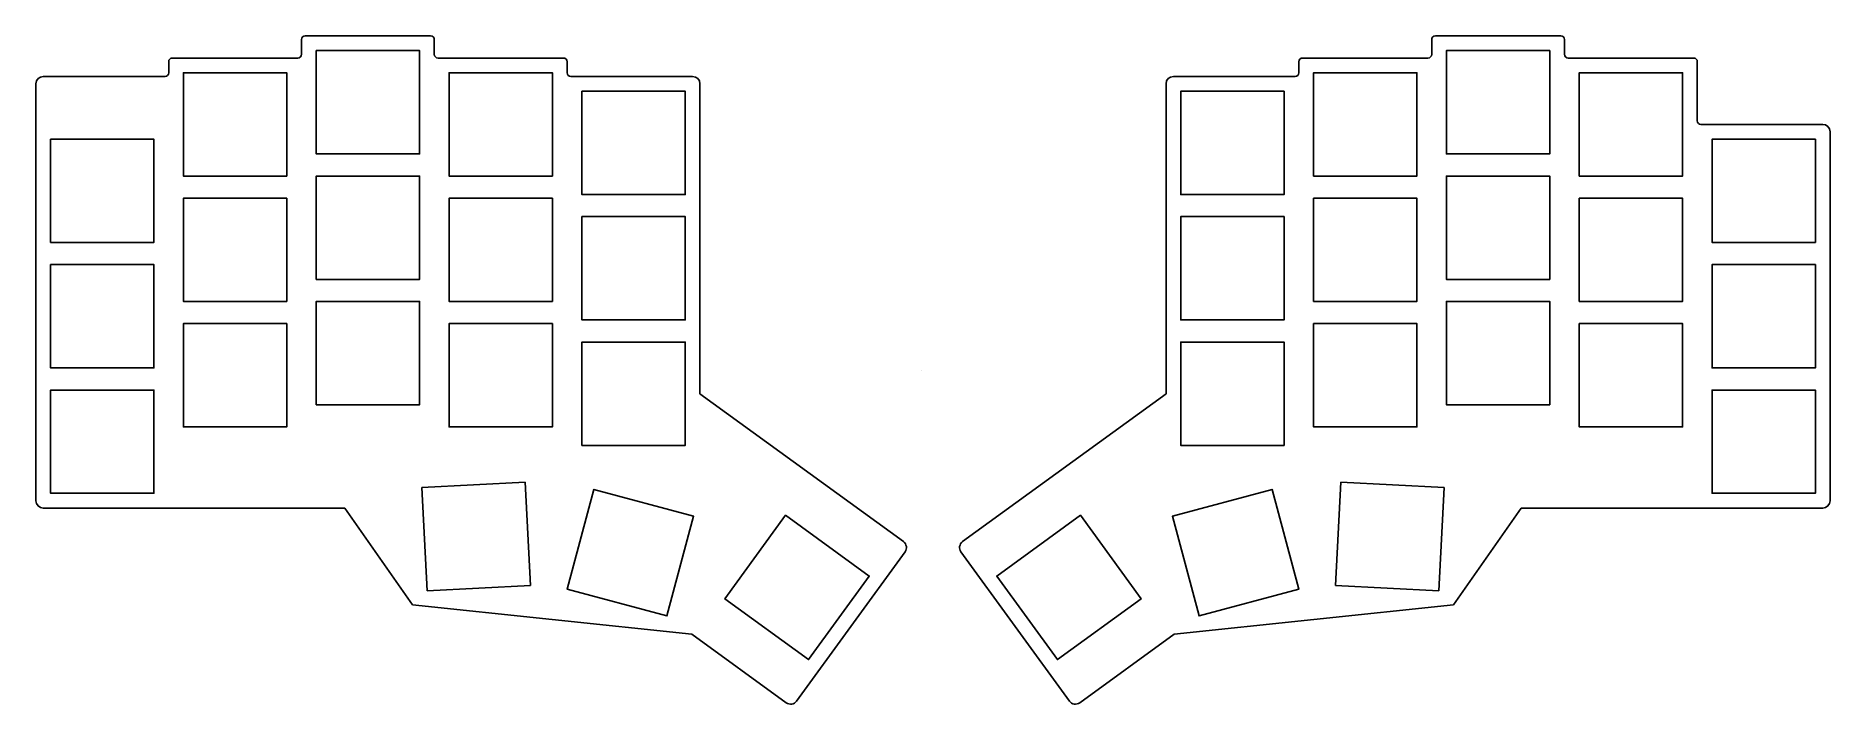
# Model space of a CAD drawing. Extents: x 2 to 246, y -57 to 34.
import ezdxf

# ---------------------------------------------------------------- set-up
doc = ezdxf.new("R2010")
doc.units = 0
doc.layers.get('0').update_dxf_attribs({"linetype": 'CONTINUOUS'})

msp = doc.modelspace()

# ---------------------------------------------------------------- linework, layer by layer
at = {"color": 7}
for points in [[(38.349967, 31.158178), (38.349967, 33.158178)], [(38.349967, 33.158178), (38.349967, 31.158178)], [(38.849967, 33.658177), (55.849961, 33.658177)], [(55.849961, 33.658177), (38.849967, 33.658177)], [(56.34996, 33.158178), (56.34996, 31.158178)], [(56.34996, 31.158178), (56.34996, 33.158178)], [(191.524934, 33.158178), (191.524934, 31.158178)], [(191.524934, 33.158178), (191.524934, 31.158178)], [(209.024928, 33.658177), (192.024933, 33.658177)], [(209.024928, 33.658177), (192.024933, 33.658177)], [(209.524927, 31.158178), (209.524927, 33.158178)], [(209.524927, 31.158178), (209.524927, 33.158178)], [(20.349973, 28.658179), (20.349973, 30.158179)], [(20.349973, 30.158179), (20.349973, 28.658179)], [(20.849973, 30.658178), (37.849967, 30.658178)], [(37.849967, 30.658178), (20.849973, 30.658178)], [(56.84996, 30.658178), (73.849954, 30.658178)], [(73.849954, 30.658178), (56.84996, 30.658178)], [(74.349954, 30.158179), (74.349954, 28.658179)], [(74.349954, 28.658179), (74.349954, 30.158179)], [(173.52494, 30.158179), (173.52494, 28.658179)], [(173.52494, 30.158179), (173.52494, 28.658179)], [(191.024934, 30.658178), (174.02494, 30.658178)], [(191.024934, 30.658178), (174.02494, 30.658178)], [(227.024921, 30.658178), (210.024927, 30.658178)], [(227.024921, 30.658178), (210.024927, 30.658178)], [(227.524921, 22.158181), (227.524921, 30.158179)], [(227.524921, 22.158181), (227.524921, 30.158179)], [(2.349979, -29.341801), (2.349979, 27.15818)], [(2.349979, 27.15818), (2.349979, -29.341801)], [(3.349979, 28.158179), (19.849973, 28.158179)], [(19.849973, 28.158179), (3.349979, 28.158179)], [(74.849954, 28.158179), (91.349948, 28.158179)], [(91.349948, 28.158179), (74.849954, 28.158179)], [(92.349948, 27.15818), (92.349948, -14.847646)], [(119.923438, -34.880999), (92.349948, -14.847646), (92.349948, 27.15818)], [(155.524946, 27.15818), (155.524946, -14.847646), (127.951456, -34.880999)], [(155.524946, 27.15818), (155.524946, -14.847646)], [(173.02494, 28.158179), (156.524946, 28.158179)], [(173.02494, 28.158179), (156.524946, 28.158179)], [(244.524915, 21.658182), (228.024921, 21.658182)], [(244.524915, 21.658182), (228.024921, 21.658182)], [(245.524915, -29.341801), (245.524915, 20.658182)], [(245.524915, -29.341801), (245.524915, 20.658182)], [(119.923438, -34.880999), (92.349948, -14.847646)], [(127.951456, -34.880999), (155.524946, -14.847646)], [(3.349979, -30.3418), (44.213365, -30.3418)], [(3.349979, -30.3418), (44.213365, -30.3418), (53.396562, -43.456696), (91.270748, -47.437394), (104.053244, -56.724391)], [(53.396562, -43.456696), (44.213365, -30.3418)], [(143.82165, -56.724391), (156.604146, -47.437394), (194.478333, -43.456696), (203.661529, -30.3418), (244.524915, -30.3418)], [(194.478333, -43.456696), (203.661529, -30.3418)], [(244.524915, -30.3418), (203.661529, -30.3418)], [(120.144678, -36.277798), (105.450043, -56.503191)], [(105.450043, -56.503191), (120.144678, -36.277798)], [(127.730216, -36.277798), (142.424851, -56.503191)], [(127.730216, -36.277798), (142.424851, -56.503191)], [(91.270748, -47.437394), (53.396562, -43.456696)], [(156.604146, -47.437394), (194.478333, -43.456696)], [(104.053244, -56.724391), (91.270748, -47.437394)], [(143.82165, -56.724391), (156.604146, -47.437394)]]:
    msp.add_lwpolyline(points, dxfattribs=at)
for points in [[(40.349966, 31.658178), (54.349961, 31.658178), (54.349961, 17.658183), (40.349966, 17.658183)], [(54.349961, 31.658178), (54.349961, 17.658183), (40.349966, 17.658183), (40.349966, 31.658178)], [(207.524928, 31.658178), (193.524933, 31.658178), (193.524933, 17.658183), (207.524928, 17.658183)], [(207.524928, 17.658183), (207.524928, 31.658178), (193.524933, 31.658178), (193.524933, 17.658183)], [(22.349972, 28.658179), (36.349967, 28.658179), (36.349967, 14.658184), (22.349972, 14.658184)], [(36.349967, 28.658179), (36.349967, 14.658184), (22.349972, 14.658184), (22.349972, 28.658179)], [(58.34996, 28.658179), (72.349955, 28.658179), (72.349955, 14.658184), (58.34996, 14.658184)], [(72.349955, 28.658179), (72.349955, 14.658184), (58.34996, 14.658184), (58.34996, 28.658179)], [(189.524934, 28.658179), (175.524939, 28.658179), (175.524939, 14.658184), (189.524934, 14.658184)], [(189.524934, 14.658184), (189.524934, 28.658179), (175.524939, 28.658179), (175.524939, 14.658184)], [(225.524922, 28.658179), (211.524927, 28.658179), (211.524927, 14.658184), (225.524922, 14.658184)], [(225.524922, 14.658184), (225.524922, 28.658179), (211.524927, 28.658179), (211.524927, 14.658184)], [(76.349954, 26.15818), (90.349949, 26.15818), (90.349949, 12.158185), (76.349954, 12.158185)], [(90.349949, 26.15818), (90.349949, 12.158185), (76.349954, 12.158185), (76.349954, 26.15818)], [(171.524941, 26.15818), (157.524945, 26.15818), (157.524945, 12.158185), (171.524941, 12.158185)], [(171.524941, 12.158185), (171.524941, 26.15818), (157.524945, 26.15818), (157.524945, 12.158185)], [(4.349978, 19.658182), (18.349974, 19.658182), (18.349974, 5.658187), (4.349978, 5.658187)], [(18.349974, 19.658182), (18.349974, 5.658187), (4.349978, 5.658187), (4.349978, 19.658182)], [(243.524916, 19.658182), (229.52492, 19.658182), (229.52492, 5.658187), (243.524916, 5.658187)], [(243.524916, 5.658187), (243.524916, 19.658182), (229.52492, 19.658182), (229.52492, 5.658187)], [(40.349966, 14.658184), (54.349961, 14.658184), (54.349961, 0.658189), (40.349966, 0.658189)], [(54.349961, 14.658184), (54.349961, 0.658189), (40.349966, 0.658189), (40.349966, 14.658184)], [(207.524928, 14.658184), (193.524933, 14.658184), (193.524933, 0.658189), (207.524928, 0.658189)], [(207.524928, 0.658189), (207.524928, 14.658184), (193.524933, 14.658184), (193.524933, 0.658189)], [(22.349972, 11.658185), (36.349967, 11.658185), (36.349967, -2.3418), (22.349972, -2.3418)], [(36.349967, 11.658185), (36.349967, -2.3418), (22.349972, -2.3418), (22.349972, 11.658185)], [(58.34996, 11.658185), (72.349955, 11.658185), (72.349955, -2.3418), (58.34996, -2.3418)], [(72.349955, 11.658185), (72.349955, -2.3418), (58.34996, -2.3418), (58.34996, 11.658185)], [(189.524934, 11.658185), (175.524939, 11.658185), (175.524939, -2.3418), (189.524934, -2.3418)], [(189.524934, -2.3418), (189.524934, 11.658185), (175.524939, 11.658185), (175.524939, -2.3418)], [(225.524922, 11.658185), (211.524927, 11.658185), (211.524927, -2.3418), (225.524922, -2.3418)], [(225.524922, -2.3418), (225.524922, 11.658185), (211.524927, 11.658185), (211.524927, -2.3418)], [(76.349954, 9.158186), (90.349949, 9.158186), (90.349949, -4.841799), (76.349954, -4.841799)], [(90.349949, 9.158186), (90.349949, -4.841799), (76.349954, -4.841799), (76.349954, 9.158186)], [(171.524941, 9.158186), (157.524945, 9.158186), (157.524945, -4.841799), (171.524941, -4.841799)], [(171.524941, -4.841799), (171.524941, 9.158186), (157.524945, 9.158186), (157.524945, -4.841799)], [(4.349978, 2.658188), (18.349974, 2.658188), (18.349974, -11.341802), (4.349978, -11.341802)], [(18.349974, 2.658188), (18.349974, -11.341802), (4.349978, -11.341802), (4.349978, 2.658188)], [(243.524916, 2.658188), (229.52492, 2.658188), (229.52492, -11.341802), (243.524916, -11.341802)], [(243.524916, -11.341802), (243.524916, 2.658188), (229.52492, 2.658188), (229.52492, -11.341802)], [(40.349966, -2.3418), (54.349961, -2.3418), (54.349961, -16.341795), (40.349966, -16.341795)], [(54.349961, -2.3418), (54.349961, -16.341795), (40.349966, -16.341795), (40.349966, -2.3418)], [(207.524928, -2.3418), (193.524933, -2.3418), (193.524933, -16.341795), (207.524928, -16.341795)], [(207.524928, -16.341795), (207.524928, -2.3418), (193.524933, -2.3418), (193.524933, -16.341795)], [(22.349972, -5.341799), (36.349967, -5.341799), (36.349967, -19.341794), (22.349972, -19.341794)], [(36.349967, -5.341799), (36.349967, -19.341794), (22.349972, -19.341794), (22.349972, -5.341799)], [(58.34996, -5.341799), (72.349955, -5.341799), (72.349955, -19.341794), (58.34996, -19.341794)], [(72.349955, -5.341799), (72.349955, -19.341794), (58.34996, -19.341794), (58.34996, -5.341799)], [(189.524934, -5.341799), (175.524939, -5.341799), (175.524939, -19.341794), (189.524934, -19.341794)], [(189.524934, -19.341794), (189.524934, -5.341799), (175.524939, -5.341799), (175.524939, -19.341794)], [(225.524922, -5.341799), (211.524927, -5.341799), (211.524927, -19.341794), (225.524922, -19.341794)], [(225.524922, -19.341794), (225.524922, -5.341799), (211.524927, -5.341799), (211.524927, -19.341794)], [(76.349954, -7.841798), (90.349949, -7.841798), (90.349949, -21.841803), (76.349954, -21.841803)], [(90.349949, -7.841798), (90.349949, -21.841803), (76.349954, -21.841803), (76.349954, -7.841798)], [(171.524941, -7.841798), (157.524945, -7.841798), (157.524945, -21.841803), (171.524941, -21.841803)], [(171.524941, -21.841803), (171.524941, -7.841798), (157.524945, -7.841798), (157.524945, -21.841803)], [(122.349958, -11.628607), (122.349958, -11.628607), (122.349958, -11.628607), (122.349958, -11.628607), (122.349958, -11.628607), (122.349958, -11.628607), (122.349958, -11.628607), (122.349958, -11.628607), (122.349958, -11.628607), (122.349958, -11.628607), (122.349958, -11.628607), (122.349958, -11.628607), (122.349958, -11.628607), (122.349958, -11.628607), (122.349958, -11.628607), (122.349958, -11.628607), (122.349958, -11.628607), (122.349958, -11.628607), (122.349958, -11.628607), (122.349958, -11.628607), (122.349958, -11.628607), (122.349958, -11.628607), (122.349958, -11.628607), (122.349958, -11.628607), (122.349958, -11.628607), (122.349958, -11.628607), (122.349958, -11.628607), (122.349958, -11.628607), (122.349958, -11.628607), (122.349958, -11.628607), (122.349958, -11.628607), (122.349958, -11.628607), (122.349958, -11.628607), (122.349958, -11.628607), (122.349958, -11.628607), (122.349958, -11.628607), (122.349958, -11.628607), (122.349958, -11.628607), (122.349958, -11.628607), (122.349958, -11.628607), (122.349958, -11.628607), (122.349958, -11.628607), (122.349958, -11.628607), (122.349958, -11.628607), (122.349958, -11.628607), (122.349958, -11.628607), (122.349958, -11.628607), (122.349958, -11.628607), (122.349958, -11.628607), (122.349958, -11.628607), (122.349958, -11.628607), (122.349958, -11.628607), (122.349958, -11.628607), (122.349958, -11.628607), (122.349958, -11.628607), (122.349958, -11.628607), (122.349958, -11.628607), (122.349958, -11.628607), (122.349958, -11.628607), (122.349958, -11.628607), (122.349958, -11.628607), (122.349958, -11.628607), (122.349958, -11.628607), (122.349958, -11.628607), (122.349958, -11.628607), (122.349958, -11.628607), (122.349958, -11.628607), (122.349958, -11.628607), (122.349958, -11.628607), (122.349958, -11.628607), (122.349958, -11.628607), (122.349958, -11.628607), (122.349958, -11.628607), (122.349958, -11.628607), (122.349958, -11.628607), (122.349958, -11.628607), (122.349958, -11.628607), (122.349958, -11.628607), (122.349958, -11.628607), (122.349958, -11.628607), (122.349958, -11.628607), (122.349958, -11.628607), (122.349958, -11.628607), (122.349958, -11.628607), (122.349958, -11.628607), (122.349958, -11.628607), (122.349958, -11.628607), (122.349958, -11.628607), (122.349958, -11.628607), (122.349958, -11.628607), (122.349958, -11.628607), (122.349958, -11.628607), (122.349958, -11.628607), (122.349958, -11.628607), (122.349958, -11.628607), (122.349958, -11.628607), (122.349958, -11.628607), (122.349958, -11.628607), (122.349958, -11.628607), (122.349958, -11.628607), (122.349958, -11.628607), (122.349958, -11.628607), (122.349958, -11.628607), (122.349958, -11.628607), (122.349958, -11.628607), (122.349958, -11.628607), (122.349958, -11.628607), (122.349958, -11.628607), (122.349958, -11.628607), (122.349958, -11.628607), (122.349958, -11.628607), (122.349958, -11.628607), (122.349958, -11.628607), (122.349958, -11.628607), (122.349958, -11.628607), (122.349958, -11.628607), (122.349958, -11.628607), (122.349958, -11.628607), (122.349958, -11.628607), (122.349958, -11.628607), (122.349958, -11.628607), (122.349958, -11.628607), (122.349958, -11.628607), (122.349958, -11.628607), (122.349958, -11.628607), (122.349958, -11.628607), (122.349958, -11.628607), (122.349958, -11.628607), (122.349958, -11.628607), (122.349958, -11.628607), (122.349958, -11.628607), (122.349958, -11.628607), (122.349958, -11.628607), (122.349958, -11.628607), (122.349958, -11.628607), (122.349958, -11.628607), (122.349958, -11.628607), (122.349958, -11.628607), (122.349958, -11.628607), (122.349958, -11.628607), (122.349958, -11.628607), (122.349958, -11.628607), (122.349958, -11.628607), (122.349958, -11.628607), (122.349958, -11.628607), (122.349958, -11.628607), (122.349958, -11.628607), (122.349958, -11.628607), (122.349958, -11.628607), (122.349958, -11.628607), (122.349958, -11.628607), (122.349958, -11.628607)], [(4.349978, -14.341796), (18.349974, -14.341796), (18.349974, -28.341801), (4.349978, -28.341801)], [(18.349974, -14.341796), (18.349974, -28.341801), (4.349978, -28.341801), (4.349978, -14.341796)], [(243.524916, -14.341796), (229.52492, -14.341796), (229.52492, -28.341801), (243.524916, -28.341801)], [(243.524916, -28.341801), (243.524916, -14.341796), (229.52492, -14.341796), (229.52492, -28.341801)], [(69.377356, -40.822597), (55.396561, -41.555297), (54.663861, -27.574501), (68.644656, -26.841802)], [(68.644656, -26.841802), (69.377356, -40.822597), (55.396561, -41.555297), (54.663861, -27.574501)], [(87.87295, -44.968695), (74.349954, -41.345297), (77.973453, -27.822301), (91.496348, -31.4458)], [(91.496348, -31.4458), (87.87295, -44.968695), (74.349954, -41.345297), (77.973453, -27.822301)], [(160.001945, -44.968695), (173.52494, -41.345297), (169.901441, -27.822301), (156.378546, -31.4458)], [(173.52494, -41.345297), (169.901441, -27.822301), (156.378546, -31.4458), (160.001945, -44.968695)], [(178.497538, -40.822597), (192.478333, -41.555297), (193.211033, -27.574501), (179.230238, -26.841802)], [(192.478333, -41.555297), (193.211033, -27.574501), (179.230238, -26.841802), (178.497538, -40.822597)], [(107.064843, -50.877993), (95.738647, -42.648996), (103.967544, -31.3228), (115.29382, -39.551797)], [(115.29382, -39.551797), (107.064843, -50.877993), (95.738647, -42.648996), (103.967544, -31.3228)], [(140.810051, -50.877993), (152.136247, -42.648996), (143.90735, -31.3228), (132.581074, -39.551797)], [(152.136247, -42.648996), (143.90735, -31.3228), (132.581074, -39.551797), (140.810051, -50.877993)]]:
    msp.add_lwpolyline(points, close=True, dxfattribs=at)
for points in [[(38.849967, 33.658177), (38.573867, 33.658177), (38.349967, 33.434278), (38.349967, 33.158178)], [(38.849967, 33.658177), (38.573867, 33.658177), (38.349967, 33.434278), (38.349967, 33.158178)], [(56.34996, 33.158178), (56.34996, 33.434278), (56.126061, 33.658177), (55.849961, 33.658177)], [(56.34996, 33.158178), (56.34996, 33.434278), (56.126061, 33.658177), (55.849961, 33.658177)], [(191.524934, 33.158178), (191.524934, 33.434278), (191.748834, 33.658177), (192.024933, 33.658177)], [(192.024933, 33.658177), (191.748834, 33.658177), (191.524934, 33.434278), (191.524934, 33.158178)], [(209.024928, 33.658177), (209.301028, 33.658177), (209.524927, 33.434278), (209.524927, 33.158178)], [(209.524927, 33.158178), (209.524927, 33.434278), (209.301028, 33.658177), (209.024928, 33.658177)], [(20.849973, 30.658178), (20.573973, 30.658178), (20.349973, 30.434279), (20.349973, 30.158179)], [(20.849973, 30.658178), (20.573973, 30.658178), (20.349973, 30.434279), (20.349973, 30.158179)], [(37.849967, 30.658178), (38.126067, 30.658178), (38.349967, 30.882078), (38.349967, 31.158178)], [(38.349967, 31.158178), (38.349967, 30.882078), (38.126067, 30.658178), (37.849967, 30.658178)], [(56.34996, 31.158178), (56.34996, 30.882078), (56.57386, 30.658178), (56.84996, 30.658178)], [(56.84996, 30.658178), (56.57386, 30.658178), (56.34996, 30.882078), (56.34996, 31.158178)], [(74.349954, 30.158179), (74.349954, 30.434279), (74.126054, 30.658178), (73.849954, 30.658178)], [(74.349954, 30.158179), (74.349954, 30.434279), (74.126054, 30.658178), (73.849954, 30.658178)], [(173.52494, 30.158179), (173.52494, 30.434279), (173.74884, 30.658178), (174.02494, 30.658178)], [(174.02494, 30.658178), (173.74884, 30.658178), (173.52494, 30.434279), (173.52494, 30.158179)], [(191.524934, 31.158178), (191.524934, 30.882078), (191.301034, 30.658178), (191.024934, 30.658178)], [(191.524934, 31.158178), (191.524934, 30.882078), (191.301034, 30.658178), (191.024934, 30.658178)], [(210.024927, 30.658178), (209.748827, 30.658178), (209.524927, 30.882078), (209.524927, 31.158178)], [(210.024927, 30.658178), (209.748827, 30.658178), (209.524927, 30.882078), (209.524927, 31.158178)], [(227.024921, 30.658178), (227.300921, 30.658178), (227.524921, 30.434279), (227.524921, 30.158179)], [(227.524921, 30.158179), (227.524921, 30.434279), (227.300921, 30.658178), (227.024921, 30.658178)], [(3.349979, 28.158179), (2.797979, 28.158179), (2.349979, 27.71048), (2.349979, 27.15818)], [(3.349979, 28.158179), (2.797979, 28.158179), (2.349979, 27.71048), (2.349979, 27.15818)], [(19.849973, 28.158179), (20.125973, 28.158179), (20.349973, 28.382079), (20.349973, 28.658179)], [(20.349973, 28.658179), (20.349973, 28.382079), (20.125973, 28.158179), (19.849973, 28.158179)], [(74.349954, 28.658179), (74.349954, 28.382079), (74.573854, 28.158179), (74.849954, 28.158179)], [(74.849954, 28.158179), (74.573854, 28.158179), (74.349954, 28.382079), (74.349954, 28.658179)], [(92.349948, 27.15818), (92.349948, 27.71048), (91.902248, 28.158179), (91.349948, 28.158179)], [(92.349948, 27.15818), (92.349948, 27.71048), (91.902248, 28.158179), (91.349948, 28.158179)], [(155.524946, 27.15818), (155.524946, 27.71048), (155.972646, 28.158179), (156.524946, 28.158179)], [(156.524946, 28.158179), (155.972646, 28.158179), (155.524946, 27.71048), (155.524946, 27.15818)], [(173.52494, 28.658179), (173.52494, 28.382079), (173.30104, 28.158179), (173.02494, 28.158179)], [(173.52494, 28.658179), (173.52494, 28.382079), (173.30104, 28.158179), (173.02494, 28.158179)], [(228.024921, 21.658182), (227.748921, 21.658182), (227.524921, 21.882082), (227.524921, 22.158181)], [(228.024921, 21.658182), (227.748921, 21.658182), (227.524921, 21.882082), (227.524921, 22.158181)], [(244.524915, 21.658182), (245.076915, 21.658182), (245.524915, 21.210482), (245.524915, 20.658182)], [(245.524915, 20.658182), (245.524915, 21.210482), (245.076915, 21.658182), (244.524915, 21.658182)], [(2.349979, -29.341801), (2.349979, -29.894101), (2.797979, -30.3418), (3.349979, -30.3418)], [(2.349979, -29.341801), (2.349979, -29.894101), (2.797979, -30.3418), (3.349979, -30.3418)], [(245.524915, -29.341801), (245.524915, -29.894101), (245.076915, -30.3418), (244.524915, -30.3418)], [(244.524915, -30.3418), (245.076915, -30.3418), (245.524915, -29.894101), (245.524915, -29.341801)], [(120.144678, -36.277798), (120.469298, -35.830998), (120.370248, -35.205599), (119.923438, -34.880999)], [(120.144678, -36.277798), (120.469298, -35.830998), (120.370248, -35.205599), (119.923438, -34.880999)], [(127.730216, -36.277798), (127.405596, -35.830998), (127.504646, -35.205599), (127.951456, -34.880999)], [(127.951456, -34.880999), (127.504646, -35.205599), (127.405596, -35.830998), (127.730216, -36.277798)], [(104.053244, -56.724391), (104.500044, -57.048991), (105.125444, -56.949991), (105.450043, -56.503191)], [(104.053244, -56.724391), (104.500044, -57.048991), (105.125444, -56.949991), (105.450043, -56.503191)], [(143.82165, -56.724391), (143.37485, -57.048991), (142.749451, -56.949991), (142.424851, -56.503191)], [(142.424851, -56.503191), (142.749451, -56.949991), (143.37485, -57.048991), (143.82165, -56.724391)]]:
    msp.add_open_spline(points, degree=3, dxfattribs=at)

doc.saveas('drawing.dxf')
